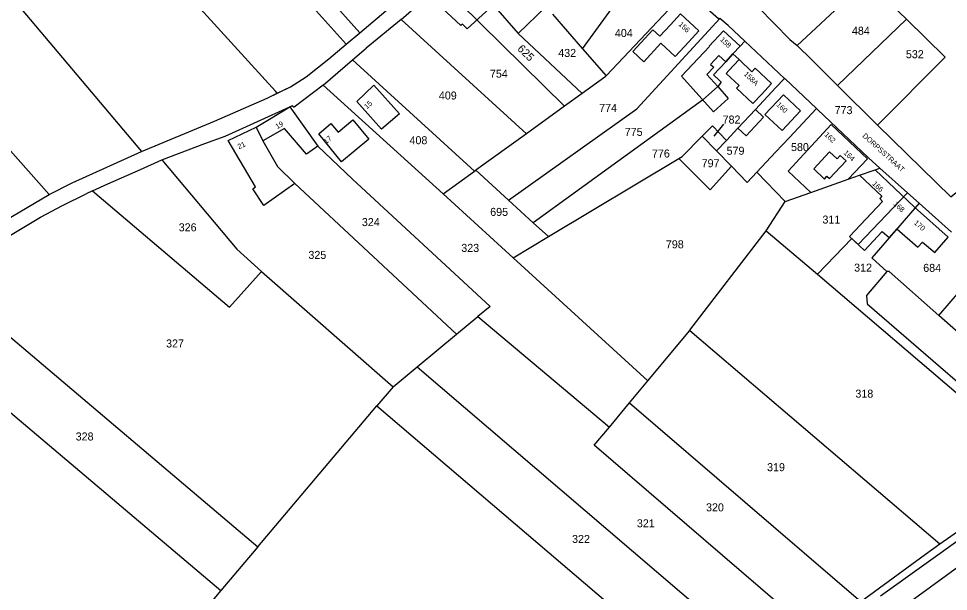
# Model space of a CAD drawing. Extents: x 191922 to 199923, y 328959 to 333350.
# Drawn here: x 193901.9 to 194215.6, y 330775.8 to 330968.9 of the extents above; entities that cross this region are included whole.
import ezdxf

# ---------------------------------------------------------------- set-up
doc = ezdxf.new("R2010")
doc.units = 0
for name, color, linetype in [('bestemmingsplangebied', 7, 'Continuous'), ('bouwvlak', 7, 'Continuous'), ('enkelbestemming', 7, 'Continuous'), ('Level 14', 7, 'Continuous'), ('Level 6', 7, 'Continuous'), ('maatvoering - maximum aantal wooneenheden', 7, 'Continuous'), ('Maatvoering_symbolen', 7, 'Continuous'), ('recreatiewoning', 7, 'Continuous')]:
    doc.layers.add(name, color=color, linetype=linetype)

msp = doc.modelspace()

# ---------------------------------------------------------------- linework, layer by layer
at = {"layer": 'bestemmingsplangebied'}
for p, q in [((194017.04, 330964.18), (194028.69, 330974.07)), ((194017.04, 330964.18), (194028.69, 330974.07)), ((194012.43, 330960.33), (194017.04, 330964.18)), ((194012.43, 330960.33), (194017.04, 330964.18)), ((193897.42, 330900.86), (193912.23, 330909.62)), ((193897.42, 330900.86), (193912.23, 330909.62))]:
    msp.add_line(p, q, dxfattribs=at)
for points in [[(193943.34, 330924.18), (193967.99, 330934.39), (193985.77, 330942.09), (193993.7, 330945.98), (193998.92, 330949.27), (194006.58, 330955.42), (194012.43, 330960.33)], [(193989.2, 330943.77), (193993.7, 330945.98), (193998.92, 330949.27), (194006.58, 330955.42), (194012.43, 330960.33)], [(193943.34, 330924.18), (193967.99, 330934.39), (193985.77, 330942.09), (193989.2, 330943.77)], [(193912.23, 330909.62), (193920, 330913.52), (193943.34, 330924.18)], [(193912.23, 330909.62), (193920, 330913.52), (193943.34, 330924.18)]]:
    msp.add_lwpolyline(points, dxfattribs=at)
at = {"layer": 'bouwvlak'}
msp.add_line((194139.76, 330933.33), (194136.49, 330929.26), dxfattribs=at)
at = {"layer": 'Level 6'}
for p, q in [((193969.09, 331017.64), (194017.04, 330964.18)), ((193965.39, 331012.95), (194012.43, 330960.33)), ((193944.86, 330992.65), (193988.61, 330944.43)), ((194092.12, 330958.79), (194112.65, 330986.97)), ((194164.58, 330959.92), (194188.01, 330981.76)), ((194188.01, 330981.76), (194201.44, 330968.71)), ((194126.77, 330977.87), (194100.12, 330949.63)), ((194030.98, 330968.63), (194040.27, 330976.74)), ((194062.02, 330973.55), (194070.48, 330963.88)), ((194070.48, 330963.88), (194079.84, 330972.86)), ((194138.03, 330968.91), (194132.52, 330973.71)), ((194151.5, 330972.64), (194162.15, 330961.93)), ((194030.98, 330968.63), (194019.19, 330958.99)), ((194030.98, 330968.63), (194073.23, 330930.14)), ((194082, 330970.4), (194092.12, 330958.79)), ((194110.54, 330938.56), (194138.45, 330968.93)), ((194138.45, 330968.93), (194138.03, 330968.91)), ((194141.35, 330966.63), (194138.45, 330968.93)), ((194178.22, 330946.43), (194201.44, 330968.71)), ((194201.44, 330968.71), (194214.56, 330955.95)), ((194146.97, 330961.35), (194141.35, 330966.63)), ((194070.48, 330963.88), (194092.04, 330943.67)), ((194014.59, 330955.03), (194019.19, 330958.99)), ((194145.35, 330959.62), (194146.97, 330961.35)), ((194160.34, 330948.8), (194146.97, 330961.35)), ((194162.15, 330961.93), (194164.58, 330959.92)), ((193870.64, 330956.47), (193912.23, 330909.62)), ((194092.12, 330958.79), (194100.12, 330949.63)), ((194214.56, 330955.95), (194191.7, 330932.97)), ((194004.71, 330946.46), (194014.59, 330955.03)), ((194014.59, 330955.03), (194055.77, 330917.51)), ((194140.48, 330954.4), (194136.33, 330949.94)), ((194100.12, 330949.63), (194099.69, 330949.18)), ((194138.37, 330948.04), (194136.33, 330949.94)), ((194004.71, 330946.46), (193994.94, 330939.1)), ((194045.2, 330909.8), (194004.71, 330946.46)), ((194099.69, 330949.18), (194092.04, 330943.67)), ((194138.97, 330947.48), (194137.78, 330946.08)), ((194138.37, 330948.04), (194138.97, 330947.48)), ((194157.4, 330945.66), (194160.34, 330948.8)), ((194160.52, 330948.64), (194160.34, 330948.8)), ((194171.08, 330938.63), (194160.52, 330948.64)), ((194178.22, 330946.43), (194191.7, 330932.97)), ((193989.2, 330943.77), (193988.61, 330944.43)), ((194092.04, 330943.67), (194086.12, 330939.41)), ((194137.78, 330946.08), (194132.7, 330941.43)), ((194150.5, 330938.31), (194157.4, 330945.66)), ((194132.7, 330941.43), (194075.54, 330900.12)), ((193971.56, 330929.33), (193993.45, 330939.15)), ((193986.05, 330934.75), (193993.45, 330939.15)), ((193994.35, 330939.5), (193993.45, 330939.15)), ((193994.35, 330939.5), (193994.94, 330939.1)), ((194067.22, 330907.72), (194110.54, 330938.56)), ((194086.12, 330939.41), (194073.23, 330930.14)), ((194144.59, 330932.01), (194150.5, 330938.31)), ((194161.96, 330928.88), (194171.08, 330938.63)), ((194171.42, 330938.3), (194171.08, 330938.63)), ((194188.65, 330921.96), (194171.42, 330938.3)), ((193982.09, 330932.29), (193986.05, 330934.75)), ((194140.73, 330927.89), (194144.59, 330932.01)), ((193964.8, 330926.86), (193971.56, 330929.33)), ((194073.23, 330930.14), (194056.18, 330917.81)), ((194137.35, 330924.36), (194132.58, 330929.34)), ((194137.35, 330924.36), (194140.73, 330927.89)), ((194157.3, 330923.9), (194161.96, 330928.88)), ((193950.28, 330921.34), (193964.8, 330926.86)), ((194080.67, 330895.43), (194124.68, 330921.75)), ((194135.24, 330911.19), (194124.68, 330921.75)), ((194157.3, 330923.9), (194151.01, 330917.19)), ((194192.46, 330918.56), (194188.65, 330921.96)), ((194135.24, 330911.19), (194142.47, 330919.13)), ((194147.76, 330913.72), (194142.47, 330919.13)), ((194201.85, 330910.2), (194192.46, 330918.56)), ((194045.2, 330909.8), (194055.77, 330917.51)), ((194055.77, 330917.51), (194056.18, 330917.81)), ((194056.18, 330917.81), (194067.22, 330907.72)), ((194151.01, 330917.19), (194147.76, 330913.72)), ((194151.01, 330917.19), (194160.56, 330907.24)), ((194181.81, 330914.78), (194185.6, 330916.12)), ((194169.19, 330910.3), (194181.81, 330914.78)), ((193926.91, 330910.83), (193924.67, 330909.82)), ((194045.2, 330909.8), (194068.81, 330888.3)), ((194160.56, 330907.24), (194169.19, 330910.3)), ((194205.72, 330906.75), (194201.85, 330910.2)), ((194067.22, 330907.72), (194075.54, 330900.12)), ((194154.15, 330897.42), (194160.56, 330907.24)), ((194216.7, 330896.96), (194205.72, 330906.75)), ((194075.54, 330900.12), (194080.67, 330895.43)), ((194154.15, 330897.42), (194171.43, 330882.73)), ((194068.81, 330888.3), (194080.67, 330895.43)), ((194068.81, 330888.3), (194114.24, 330846.81)), ((193983.87, 330883.68), (194028.28, 330844.75)), ((194195.61, 330883.64), (194194.8, 330883.7)), ((194195.61, 330883.64), (194212.36, 330868.82)), ((194212.36, 330868.82), (194227.21, 330886.13)), ((193876.14, 330880.94), (193982.69, 330790.82)), ((194171.43, 330882.73), (194245.9, 330819.26)), ((193860.74, 330868.55), (193970.19, 330776.04)), ((194049.7, 330862.51), (194056.9, 330868.48)), ((194056.9, 330868.48), (194101.22, 330831.2)), ((194223.84, 330858.63), (194212.36, 330868.82)), ((194036.43, 330851.51), (194049.7, 330862.51)), ((194114.24, 330846.81), (194128.34, 330863.77)), ((194128.34, 330863.77), (194212.75, 330791.79)), ((194028.28, 330844.75), (194036.43, 330851.51)), ((194036.43, 330851.51), (194155.46, 330749.75)), ((194108, 330839.33), (194114.24, 330846.81)), ((194028.28, 330844.75), (194022.82, 330838.3)), ((193982.69, 330790.82), (194022.82, 330838.3)), ((194022.82, 330838.3), (194140.06, 330738.4)), ((194101.22, 330831.2), (194108, 330839.33)), ((194108, 330839.33), (194186.1, 330772.33)), ((194183.18, 330758.21), (194233.46, 330794.72)), ((194221.09, 330794.54), (194192.65, 330774.21)), ((193982.69, 330790.82), (193970.19, 330776.04)), ((193970.19, 330776.04), (193935.43, 330735.03))]:
    msp.add_line(p, q, dxfattribs=at)
for points in [[(193841.79, 331040.43), (193896.37, 330979.39), (193896.77, 330979.6), (193943.34, 330924.18)], [(194086.12, 330939.41), (194050.82, 330974.15), (194050.93, 330974.25)], [(194145.35, 330959.62), (194142.93, 330957.03), (194140.48, 330954.4)], [(194164.58, 330959.92), (194169.51, 330955.09), (194178.22, 330946.43)], [(193993.45, 330939.15), (194002.84, 330925.93), (194014.58, 330914.82), (194061, 330871.87), (194056.9, 330868.48)], [(193982.09, 330932.29), (193984.37, 330927.75), (193989.24, 330919.11), (193995.15, 330913.36), (194049.7, 330862.51)], [(194132.58, 330929.34), (194135.99, 330932.8), (194140.73, 330927.89)], [(194191.7, 330932.97), (194216.45, 330908.79), (194218.23, 330910.34)], [(194124.68, 330921.75), (194125.77, 330922.4), (194132.58, 330929.34)], [(194142.47, 330919.13), (194137.37, 330924.32), (194137.35, 330924.36)], [(193926.91, 330910.83), (193932.06, 330913.17), (193943.06, 330918.08), (193950.28, 330921.34)], [(193950.28, 330921.34), (193975.57, 330891.18), (193983.87, 330883.68)], [(194185.6, 330916.12), (194190.85, 330917.99), (194192.46, 330918.56)], [(193877.63, 330882.06), (193883.2, 330885.92), (193889.93, 330890.31), (193898.05, 330895.25), (193909.26, 330901.93), (193916.73, 330905.95), (193924.67, 330909.82)], [(193926.91, 330910.83), (193973.09, 330871.66), (193983.87, 330883.68)], [(194171.43, 330882.73), (194183.04, 330894.74), (194185.21, 330892.72), (194201.85, 330910.2)], [(194205.72, 330906.75), (194189.75, 330888.24), (194194.8, 330883.7)], [(194128.34, 330863.77), (194128.41, 330863.86), (194154.15, 330897.42)], [(194194.8, 330883.7), (194187.99, 330875.56), (194188.25, 330872.72), (194243.36, 330825.05), (194246.12, 330824.55)], [(194170.7, 330760.98), (194096.14, 330825.1), (194101.22, 330831.2)], [(194212.75, 330791.79), (194221.26, 330797.73), (194232.59, 330805.52), (194245.85, 330818.15)], [(194186.1, 330772.33), (194207.83, 330788.35), (194212.75, 330791.79)]]:
    msp.add_lwpolyline(points, dxfattribs=at)
at = {"layer": 'recreatiewoning'}
for p, q in [((194051.14, 330966.6), (194044.82, 330972.51)), ((194121.8, 330966.83), (194118.26, 330962.99)), ((194128, 330961.14), (194123.43, 330956.19)), ((194125.56, 330949.5), (194134.96, 330959.56)), ((194134.96, 330959.56), (194134.88, 330959.64)), ((194142.93, 330957.03), (194145.35, 330959.62)), ((194135.35, 330953.52), (194138.19, 330956.55)), ((194138.19, 330956.55), (194140.48, 330954.4)), ((194135.35, 330953.52), (194136.42, 330952.52)), ((194136.42, 330952.52), (194134.12, 330950.15)), ((194134.12, 330950.15), (194137.78, 330946.08)), ((194140.63, 330950.47), (194141.57, 330951.48)), ((194015.99, 330940.95), (194021.82, 330946.49)), ((194021.82, 330946.49), (194030.37, 330936.83)), ((194137.78, 330946.08), (194141.3, 330942.05)), ((194149.68, 330940.35), (194152.52, 330943.36)), ((194159.95, 330943.26), (194153.72, 330936.64)), ((194159.95, 330943.26), (194165.74, 330937.82)), ((193993.45, 330939.15), (194002.84, 330925.93)), ((194159.51, 330931.19), (194165.74, 330937.82)), ((194014.63, 330934.76), (194020.08, 330928.29)), ((194153.72, 330936.64), (194159.51, 330931.19)), ((194176.08, 330933.23), (194161.56, 330917.52)), ((194176.08, 330933.23), (194188.32, 330921.66)), ((194010.84, 330920.67), (194003.2, 330930.08)), ((194020.08, 330928.29), (194010.84, 330920.67)), ((194188.32, 330921.66), (194181.81, 330914.78)), ((194185.6, 330916.12), (194193.11, 330909.12))]:
    msp.add_line(p, q, dxfattribs=at)
for points in [[(194068.71, 330979.68), (194053.3, 330965.46), (194051.64, 330967.1), (194051.14, 330966.6)], [(194121.8, 330966.83), (194125.19, 330970.5), (194131.39, 330964.82), (194128, 330961.14)], [(194118.26, 330962.99), (194115.91, 330965.15), (194109.14, 330957.81), (194112.82, 330954.42), (194118.57, 330960.65), (194123.43, 330956.19)], [(194134.88, 330959.64), (194139.76, 330964.86), (194145.35, 330959.62)], [(194140.48, 330954.4), (194142.93, 330957.03), (194144.99, 330955.13)], [(194141.57, 330951.48), (194144.99, 330955.13), (194149.34, 330951.05), (194150.41, 330952.2), (194155.94, 330947.01), (194152.52, 330943.36)], [(194141.3, 330942.05), (194136.31, 330937.45), (194125.56, 330949.5)], [(194140.63, 330950.47), (194145, 330946.4), (194144.16, 330945.49), (194149.68, 330940.35)], [(194030.37, 330936.83), (194024.31, 330931.69), (194015.99, 330940.95)], [(193982.04, 330932.38), (193982.09, 330932.29), (193986.05, 330934.75), (193993.45, 330939.15)], [(194153.24, 330935.74), (194150.5, 330938.31), (194144.59, 330932.01), (194147.34, 330929.43), (194153.24, 330935.74)], [(194003.2, 330930.08), (194007.29, 330933.53), (194009.72, 330930.63), (194014.63, 330934.76)], [(193984.62, 330905.92), (193980.9, 330911.51), (193981.89, 330912.21), (193972.57, 330927.82), (193982.04, 330932.38)], [(194002.84, 330925.93), (193999.06, 330923.27), (193991.63, 330931.84), (193984.37, 330927.75), (193989.24, 330919.11), (193995.15, 330913.36), (193984.62, 330905.92)], [(194181.07, 330920.94), (194179.13, 330922.76), (194178.07, 330921.63), (194175.54, 330923.99), (194170.15, 330918.25), (194173.77, 330914.84), (194174.64, 330915.77), (194175.46, 330915.01), (194181.07, 330920.94)], [(194161.56, 330917.52), (194169.19, 330910.3), (194181.81, 330914.78)], [(194181.81, 330914.78), (194185.6, 330916.12), (194190.85, 330917.99)], [(194190.85, 330917.99), (194204.12, 330905.32), (194215.48, 330895.27)], [(194193.11, 330909.12), (194192.45, 330908.3), (194193.37, 330907.24), (194182.26, 330895.47), (194187.33, 330890.74), (194193.26, 330897.12), (194195.66, 330895.09), (194198.25, 330898.09), (194205.31, 330891.85), (194206.88, 330893.58), (194210.97, 330890.04), (194215.48, 330895.27)]]:
    msp.add_lwpolyline(points, dxfattribs=at)

# ---------------------------------------------------------------- texts
at = {"layer": 'enkelbestemming'}
for s, p in [('404', (194103.09, 330962.73)), ('484', (194183.05, 330963.5)), ('432', (194083.98, 330956.02)), ('532', (194201.26, 330955.59)), ('754', (194060.93, 330949.03)), ('409', (194043.71, 330941.67)), ('774', (194097.8, 330937.5)), ('773', (194177.22, 330936.73)), ('782', (194139.43, 330933.55)), ('775', (194106.42, 330929.39)), ('408', (194033.8, 330926.58)), ('776', (194115.59, 330922.1)), ('579', (194140.77, 330923.03)), ('580', (194162.51, 330924.27)), ('797', (194132.36, 330918.83)), ('695', (194061.03, 330902.41)), ('311', (194173.11, 330899.82)), ('326', (193955.94, 330897.21)), ('324', (194017.74, 330898.97)), ('323', (194051.27, 330890.27)), ('798', (194120.29, 330891.48)), ('325', (193999.7, 330887.9)), ('312', (194183.8, 330883.62)), ('684', (194207.11, 330883.53)), ('327', (193951.68, 330858.04)), ('318', (194184.23, 330841.12)), ('328', (193921.18, 330826.67)), ('319', (194154.43, 330816.32)), ('320', (194133.84, 330802.77)), ('321', (194110.51, 330797.39)), ('322', (194088.64, 330792.11))]:
    msp.add_text(s, height=2.7, rotation=0, dxfattribs=at).set_placement(p)
at = {"layer": 'Level 14'}
msp.add_text('625', height=2.7, rotation=315.6883, dxfattribs=at).set_placement((194069.99, 330958.53))
at = {"layer": 'maatvoering - maximum aantal wooneenheden'}
for s, rotation, p in [('156', 317.4332, (194124.43, 330966.79)), ('158', 316.8659, (194138.41, 330961.67)), ('158A', 316.7849, (194146.44, 330950.03)), ('15', 43.5001, (194019.46, 330938.32)), ('160', 316.7849, (194157.43, 330939.72)), ('19', 30.6982, (193989.21, 330931.62)), ('17', 40.1286, (194005.71, 330926.57)), ('162', 316.581, (194173.62, 330929.64)), ('21', 25.6679, (193976.26, 330924.83)), ('164', 316.581, (194180.11, 330923.5)), ('166', 316.3379, (194189.76, 330913.09)), ('168', 316.3379, (194196.91, 330906.26)), ('170', 318.4903, (194203.82, 330899.85))]:
    msp.add_text(s, height=1.75, rotation=rotation, dxfattribs=at).set_placement(p)
at = {"layer": 'Maatvoering_symbolen'}
msp.add_text('DORPSSTRAAT', height=1.75, rotation=317.7572, dxfattribs=at).set_placement((194186.46, 330929.21))

doc.saveas('drawing.dxf')
